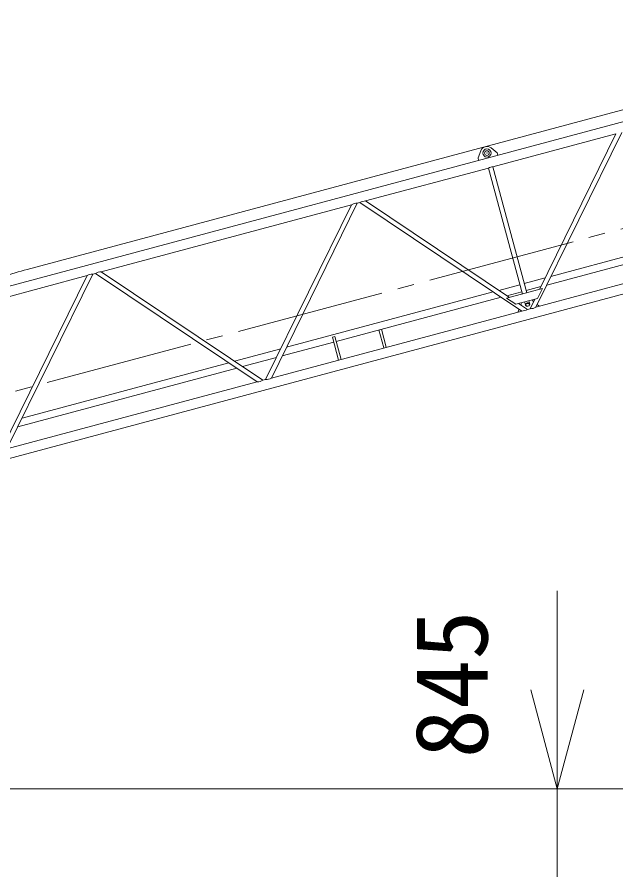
# Model space of a CAD drawing. Units: millimetres, scale not verified. Extents: x -27006 to 26751, y -37046 to 42575.
# Drawn here: x -13945 to -10314, y 7796 to 12969 of the extents above; entities that cross this region are included whole.
import ezdxf
from ezdxf.enums import TextEntityAlignment as Align

# ---------------------------------------------------------------- set-up
doc = ezdxf.new("R2010")
doc.units = ezdxf.units.MM
doc.header["$LTSCALE"] = 100
doc.header["$PDMODE"] = 32
doc.header["$PDSIZE"] = 50
doc.linetypes.add('CHAIN2', pattern=[12, 9, -1, 1, -1])
for name, color, linetype, lineweight in [('0-2_05 寸法', 7, 'Continuous', 18), ('0-3_10 当社外形線', 3, 'Continuous', 18), ('0-4_12 当社中心線', 3, 'CHAIN2', 18)]:
    doc.layers.add(name, color=color, linetype=linetype, lineweight=lineweight)
doc.styles.add('ＭＳ ゴシック', font='')
doc.styles.get('ＭＳ ゴシック').set_extended_font_data('MS Gothic')

msp = doc.modelspace()

# ---------------------------------------------------------------- linework, layer by layer
at = {"layer": '0-2_05 寸法'}
for p, q in [((-10670, 8888.2), (-10670, 9488.2)), ((-10670, 8288.2), (-10670, 8888.2)), ((-18026.6, 8288.2), (-10520, 8288.2)), ((-18026.6, 8288.2), (-8726.6, 8288.2)), ((-18026.6, 8288.2), (-7348.4, 8288.2)), ((-10670, 7443.2), (-10670, 8288.2))]:
    msp.add_line(p, q, dxfattribs=at)
msp.add_lwpolyline([(-10509.2, 8888.2), (-10670, 8288.2), (-10830.8, 8888.2)], dxfattribs=at)
at = {"layer": '0-3_10 当社外形線'}
for p, q in [((-13883.7, 11438.6), (5523.1, 16638.7)), ((-14328.6, 11247.2), (-7915.7, 12965.5)), ((-10799.9, 11209.2), (-10279.5, 12269.5)), ((-11060, 12060.4), (-10314.4, 12260.2)), ((-10777.2, 11317.3), (-10314.4, 12260.2)), ((-11133.9, 12158.4), (-11150.6, 12114.3)), ((-11071.2, 12175.2), (-11034.7, 12145.3)), ((-11146.7, 12099.8), (-11150.6, 12114.3)), ((-11030.8, 12130.8), (-11034.7, 12145.3)), ((-11831.8, 11853.6), (-11086.2, 12053.4)), ((-10881.5, 11289.3), (-11086.2, 12053.4)), ((-10855.2, 11296.4), (-11060, 12060.4)), ((-14067, 10271.1), (-7587.4, 12007.4)), ((-11831.8, 11853.6), (-10959.6, 11268.4)), ((-13435.3, 11423.9), (-11917.8, 11830.5)), ((-11917.8, 11830.5), (-12438.2, 10770.2)), ((-11882.9, 11839.9), (-12403.3, 10779.6)), ((-11882.9, 11839.9), (-11866.7, 11844.2)), ((-10885.9, 11186.2), (-11866.7, 11844.2)), ((-10708.2, 11396.1), (-9455.3, 11731.8)), ((-10799.9, 11209.2), (-9282.4, 11615.8)), ((-9734.2, 11611.5), (-10733.9, 11343.6)), ((-14281.3, 11197.2), (-13521.2, 11400.9)), ((-14041.7, 10340.6), (-13521.2, 11400.9)), ((-14006.8, 10349.9), (-13486.3, 11410.2)), ((-13486.3, 11410.2), (-13470.2, 11414.6)), ((-13470.2, 11414.6), (-12489.3, 10756.5)), ((-13435.3, 11423.9), (-12454.4, 10765.9)), ((-10870.3, 11352.6), (-10743.1, 11386.7)), ((-11023.8, 11311.5), (-10896.6, 11345.6)), ((-10768.8, 11334.3), (-10858.9, 11310.1)), ((-12311.6, 10966.4), (-11058.7, 11302.1)), ((-10977, 11263.7), (-10759.7, 11322)), ((-10885.2, 11303.1), (-10975.3, 11278.9)), ((-11010.2, 11269.6), (-12009.9, 11001.7)), ((-10977, 11263.7), (-10921.9, 11226.7)), ((-10904.5, 11231.4), (-10851, 11195.5)), ((-10891.3, 11222.6), (-10887.7, 11231.7)), ((-10863.3, 11221.3), (-10867.5, 11237.1)), ((-10837, 11228.3), (-10841.2, 11244.1)), ((-10838.9, 11229.1), (-10838.5, 11227.5)), ((-10834.8, 11199.8), (-10806.4, 11257.7)), ((-10821.1, 11249.5), (-10813.4, 11243.4)), ((-10791.6, 11226.1), (-10780.9, 11217.6)), ((-12403.3, 10779.6), (-10885.9, 11186.2)), ((-10906.5, 11183.9), (-10901.5, 11196.6)), ((-10906.5, 11183.9), (-10905.7, 11180.9)), ((-10862.1, 11222.9), (-10861.6, 11221.3)), ((-10851, 11195.5), (-10834.8, 11199.8)), ((-10780.9, 11217.6), (-10780.1, 11214.5)), ((-11751.1, 11071), (-11721.9, 10962.1)), ((-11735.7, 11075.2), (-11706.5, 10966.3)), ((-12033.3, 11027.1), (-11996.2, 10888.6)), ((-12337.4, 10914), (-12025.4, 10997.6)), ((-12627.3, 10881.8), (-12346.5, 10957.1)), ((-13915.1, 10536.8), (-12662.1, 10872.5)), ((-12578.7, 10849.3), (-12372.3, 10904.6)), ((-13940.8, 10484.3), (-12613.6, 10839.9)), ((-12454.4, 10765.9), (-12438.2, 10770.2)), ((-14006.8, 10349.9), (-12489.3, 10756.5))]:
    msp.add_line(p, q, dxfattribs=at)
for points in [[(-10921.9, 11226.7), (-10789, 11262.4), (-10759.7, 11322)], [(-12033.3, 11027.1), (-12017.9, 11031.3), (-11980.8, 10892.8)]]:
    msp.add_lwpolyline(points, dxfattribs=at)
msp.add_circle((-11096.5, 12144.3), 14, dxfattribs=at)
for centre, radius, start, end in [((-11096.5, 12144.3), 40, 50.6659, 159.3341), ((-11063.2, 12020.1), 40.5, 85.358, 124.642), ((-11831.9, 11784), 69.6, 89.9558, 120.0442), ((-11883, 11770.3), 69.6, 89.9558, 120.0442), ((-13366, 9506.8), 2000, 105, 109.4229), ((-13486.4, 11340.7), 69.6, 89.9558, 120.0442), ((-13435.3, 11354.4), 69.6, 89.9558, 120.0442), ((-10885.8, 11255.7), 69.6, 269.9558, 300.0442), ((-10834.7, 11269.4), 69.6, 269.9558, 300.0442), ((-12489.2, 10826.1), 69.6, 269.9558, 300.0442), ((-12438.2, 10839.8), 69.6, 269.9558, 300.0442)]:
    msp.add_arc(centre, radius, start, end, dxfattribs=at)
for centre, major_axis, start_param, end_param in [((-10850.5, 11226), (13.1, 3.5), 5.45117, 10.256794), ((-10850.5, 11226), (11.6, 3.1), 0, 3.141593), ((-10850.1, 11224.8), (13.1, 3.5), 3.141592, 6.283185)]:
    msp.add_ellipse(centre, major_axis=major_axis, ratio=0.707107, start_param=start_param, end_param=end_param, dxfattribs=at)
msp.add_ellipse((-10850, 11224.4), major_axis=(11.6, 3.1), ratio=0.707107, dxfattribs=at)
msp.add_point((-11096.5, 12144.3), dxfattribs=at)
at = {"layer": '0-4_12 当社中心線'}
msp.add_line((-20716.6, 8888.2), (12640.2, 17826.2), dxfattribs=at)

# ---------------------------------------------------------------- texts
at = {"layer": '0-2_05 寸法', "style": 'ＭＳ ゴシック'}
msp.add_text('845', height=439.9, rotation=90, dxfattribs=at).set_placement((-10960.8, 8472.9), align=Align.BOTTOM_LEFT)

doc.saveas('drawing.dxf')
